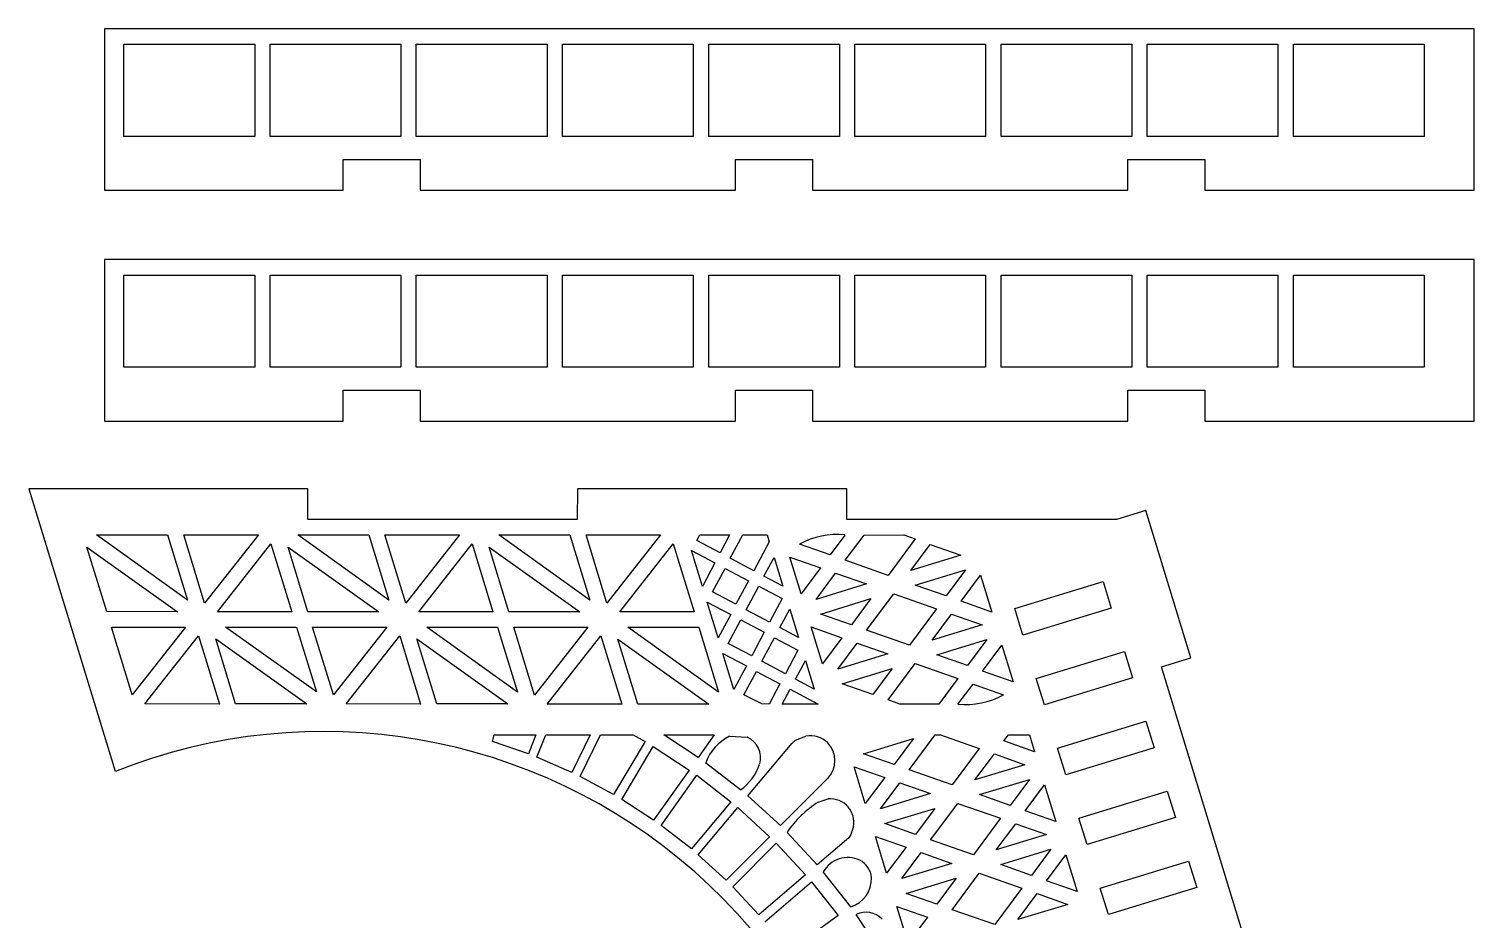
# Model space of a CAD drawing. Extents: x 287 to 1049, y 34 to 223.
# Drawn here: x 664.2 to 768.5, y 158.7 to 223 of the extents above; entities that cross this region are included whole.
import ezdxf

# ---------------------------------------------------------------- set-up
doc = ezdxf.new("R2010")
doc.units = 0
doc.header["$MEASUREMENT"] = 0
doc.layers.add('CYAN', color=4, linetype='CONTINUOUS')

msp = doc.modelspace()

# ---------------------------------------------------------------- linework, layer by layer
at = {"layer": 'CYAN'}
for p, q in [((768.52, 222.98), (669.63, 222.98)), ((669.63, 222.98), (669.63, 211.32)), ((768.52, 211.32), (768.52, 222.98)), ((671.02, 215.2), (671.02, 221.87)), ((671.02, 221.87), (680.47, 221.87)), ((680.47, 221.87), (680.47, 215.2)), ((681.58, 215.2), (681.58, 221.87)), ((681.58, 221.87), (691.02, 221.87)), ((691.02, 221.87), (691.02, 215.2)), ((692.13, 215.2), (692.13, 221.87)), ((692.13, 221.87), (701.58, 221.87)), ((701.58, 221.87), (701.58, 215.2)), ((702.69, 215.2), (702.69, 221.87)), ((702.69, 221.87), (712.13, 221.87)), ((712.13, 221.87), (712.13, 215.2)), ((713.25, 215.2), (713.25, 221.87)), ((713.25, 221.87), (722.69, 221.87)), ((722.69, 221.87), (722.69, 215.2)), ((723.8, 215.2), (723.8, 221.87)), ((723.8, 221.87), (733.25, 221.87)), ((733.25, 221.87), (733.25, 215.2)), ((734.36, 215.2), (734.36, 221.87)), ((734.36, 221.87), (743.8, 221.87)), ((743.8, 221.87), (743.8, 215.2)), ((744.91, 215.2), (744.91, 221.87)), ((744.91, 221.87), (754.36, 221.87)), ((754.36, 221.87), (754.36, 215.2)), ((755.47, 215.2), (755.47, 221.87)), ((755.47, 221.87), (764.91, 221.87)), ((764.91, 221.87), (764.91, 215.2)), ((680.47, 215.2), (671.02, 215.2)), ((691.02, 215.2), (681.58, 215.2)), ((701.58, 215.2), (692.13, 215.2)), ((712.13, 215.2), (702.69, 215.2)), ((722.69, 215.2), (713.25, 215.2)), ((733.25, 215.2), (723.8, 215.2)), ((743.8, 215.2), (734.36, 215.2)), ((754.36, 215.2), (744.91, 215.2)), ((764.91, 215.2), (755.47, 215.2)), ((686.86, 211.32), (686.86, 213.54)), ((686.86, 213.54), (692.41, 213.54)), ((692.41, 213.54), (692.41, 211.32)), ((715.19, 211.32), (715.19, 213.54)), ((715.19, 213.54), (720.75, 213.54)), ((720.75, 213.54), (720.75, 211.32)), ((743.52, 211.32), (743.52, 213.54)), ((743.52, 213.54), (749.08, 213.54)), ((749.08, 213.54), (749.08, 211.32)), ((669.63, 211.32), (686.86, 211.32)), ((692.41, 211.32), (715.19, 211.32)), ((720.75, 211.32), (743.52, 211.32)), ((749.08, 211.32), (768.52, 211.32)), ((768.52, 206.32), (669.63, 206.32)), ((669.63, 206.32), (669.63, 194.65)), ((768.52, 194.65), (768.52, 206.32)), ((671.02, 198.54), (671.02, 205.2)), ((671.02, 205.2), (680.47, 205.2)), ((680.47, 205.2), (680.47, 198.54)), ((681.58, 198.54), (681.58, 205.2)), ((681.58, 205.2), (691.02, 205.2)), ((691.02, 205.2), (691.02, 198.54)), ((692.13, 198.54), (692.13, 205.2)), ((692.13, 205.2), (701.58, 205.2)), ((701.58, 205.2), (701.58, 198.54)), ((702.69, 198.54), (702.69, 205.2)), ((702.69, 205.2), (712.13, 205.2)), ((712.13, 205.2), (712.13, 198.54)), ((713.25, 198.54), (713.25, 205.2)), ((713.25, 205.2), (722.69, 205.2)), ((722.69, 205.2), (722.69, 198.54)), ((723.8, 198.54), (723.8, 205.2)), ((723.8, 205.2), (733.25, 205.2)), ((733.25, 205.2), (733.25, 198.54)), ((734.36, 198.54), (734.36, 205.2)), ((734.36, 205.2), (743.8, 205.2)), ((743.8, 205.2), (743.8, 198.54)), ((744.91, 198.54), (744.91, 205.2)), ((744.91, 205.2), (754.36, 205.2)), ((754.36, 205.2), (754.36, 198.54)), ((755.47, 198.54), (755.47, 205.2)), ((755.47, 205.2), (764.91, 205.2)), ((764.91, 205.2), (764.91, 198.54)), ((680.47, 198.54), (671.02, 198.54)), ((691.02, 198.54), (681.58, 198.54)), ((701.58, 198.54), (692.13, 198.54)), ((712.13, 198.54), (702.69, 198.54)), ((722.69, 198.54), (713.25, 198.54)), ((733.25, 198.54), (723.8, 198.54)), ((743.8, 198.54), (734.36, 198.54)), ((754.36, 198.54), (744.91, 198.54)), ((764.91, 198.54), (755.47, 198.54)), ((686.86, 194.65), (686.86, 196.87)), ((686.86, 196.87), (692.41, 196.87)), ((692.41, 196.87), (692.41, 194.65)), ((715.19, 194.65), (715.19, 196.87)), ((715.19, 196.87), (720.75, 196.87)), ((720.75, 196.87), (720.75, 194.65)), ((743.52, 194.65), (743.52, 196.87)), ((743.52, 196.87), (749.08, 196.87)), ((749.08, 196.87), (749.08, 194.65)), ((669.63, 194.65), (686.86, 194.65)), ((692.41, 194.65), (715.19, 194.65)), ((720.75, 194.65), (743.52, 194.65)), ((749.08, 194.65), (768.52, 194.65)), ((684.31, 189.76), (664.16, 189.76)), ((664.16, 189.76), (670.4, 169.35)), ((684.3, 187.54), (684.31, 189.76)), ((703.77, 189.76), (703.76, 187.54)), ((723.23, 189.75), (703.77, 189.76)), ((723.23, 187.53), (723.23, 189.75)), ((744.82, 188.18), (742.69, 187.53)), ((748.06, 177.55), (744.82, 188.18)), ((703.76, 187.54), (684.3, 187.54)), ((742.69, 187.53), (723.23, 187.53)), ((669.04, 186.43), (674.18, 186.44)), ((675.62, 181.72), (669.04, 186.43)), ((674.18, 186.44), (675.62, 181.72)), ((676.85, 181.5), (675.35, 186.43)), ((675.35, 186.43), (680.73, 186.43)), ((680.73, 186.43), (676.85, 181.5)), ((677.79, 180.87), (681.64, 185.78)), ((681.64, 185.78), (683.15, 180.87)), ((683.57, 186.43), (688.71, 186.43)), ((690.15, 181.72), (683.57, 186.43)), ((688.71, 186.43), (690.15, 181.72)), ((689.87, 186.43), (695.26, 186.43)), ((691.38, 181.5), (689.87, 186.43)), ((695.26, 186.43), (691.38, 181.5)), ((692.31, 180.87), (696.17, 185.78)), ((696.17, 185.78), (697.67, 180.87)), ((704.67, 181.71), (698.09, 186.43)), ((698.09, 186.43), (703.23, 186.43)), ((703.23, 186.43), (704.67, 181.71)), ((704.4, 186.42), (709.78, 186.43)), ((705.9, 181.49), (704.4, 186.42)), ((709.78, 186.43), (705.9, 181.49)), ((706.84, 180.86), (710.69, 185.78)), ((710.69, 185.78), (712.2, 180.86)), ((712.39, 186.03), (712.6, 186.42)), ((714.09, 185.13), (712.39, 186.03)), ((712.6, 186.42), (714.76, 186.43)), ((714.76, 186.43), (714.09, 185.13)), ((714.81, 184.74), (715.71, 186.42)), ((715.71, 186.42), (717.47, 186.42)), ((717.62, 185.92), (716.51, 183.84)), ((717.47, 186.42), (717.62, 185.92)), ((723.09, 186.41), (722.02, 184.98)), ((723.11, 184.59), (724.47, 186.41)), ((724.47, 186.41), (727.34, 186.42)), ((728.16, 186.13), (726.2, 183.5)), ((727.34, 186.42), (728.16, 186.13)), ((668.35, 185.55), (674.9, 180.87)), ((669.78, 180.88), (668.35, 185.55)), ((682.88, 185.55), (689.42, 180.87)), ((684.31, 180.87), (682.88, 185.55)), ((698.83, 180.87), (697.4, 185.55)), ((697.4, 185.55), (703.94, 180.87)), ((712.8, 182.7), (712, 185.29)), ((712, 185.29), (713.7, 184.4)), ((716.51, 183.84), (714.81, 184.74)), ((717.24, 183.45), (717.97, 184.79)), ((717.97, 184.79), (718.6, 182.73)), ((719.12, 184.82), (721.33, 184.05)), ((719.93, 182.17), (719.12, 184.82)), ((722.02, 184.98), (719.8, 185.76)), ((727.85, 183.86), (729.25, 185.74)), ((731.46, 184.97), (727.85, 183.86)), ((729.25, 185.74), (731.46, 184.97)), ((713.7, 184.4), (712.8, 182.7)), ((713.52, 182.31), (714.43, 184)), ((714.43, 184), (716.13, 183.11)), ((721.33, 184.05), (719.93, 182.17)), ((726.2, 183.5), (723.11, 184.59)), ((728.17, 182.8), (731.79, 183.9)), ((731.79, 183.9), (730.39, 182.02)), ((716.13, 183.11), (715.22, 181.41)), ((715.95, 181.02), (716.86, 182.71)), ((716.86, 182.71), (718.56, 181.82)), ((718.6, 182.73), (717.24, 183.45)), ((721.02, 181.77), (722.42, 183.65)), ((724.64, 182.88), (721.02, 181.77)), ((722.42, 183.65), (724.64, 182.88)), ((730.39, 182.02), (728.17, 182.8)), ((731.48, 181.63), (732.88, 183.51)), ((732.88, 183.51), (733.69, 180.85)), ((735.36, 181.1), (741.74, 183.05)), ((741.74, 183.05), (742.32, 181.14)), ((715.22, 181.41), (713.52, 182.31)), ((718.56, 181.82), (717.65, 180.12)), ((721.35, 180.71), (724.96, 181.82)), ((724.96, 181.82), (723.56, 179.94)), ((724.65, 179.54), (726.61, 182.17)), ((726.61, 182.17), (729.7, 181.09)), ((733.69, 180.85), (731.48, 181.63)), ((674.9, 180.87), (669.78, 180.88)), ((683.15, 180.87), (677.79, 180.87)), ((689.42, 180.87), (684.31, 180.87)), ((697.67, 180.87), (692.31, 180.87)), ((703.94, 180.87), (698.83, 180.87)), ((712.2, 180.86), (706.84, 180.86)), ((713.93, 178.98), (713.14, 181.57)), ((713.14, 181.57), (714.84, 180.68)), ((714.84, 180.68), (713.93, 178.98)), ((717.65, 180.12), (715.95, 181.02)), ((718.38, 179.73), (719.1, 181.07)), ((719.1, 181.07), (719.73, 179.01)), ((723.56, 179.94), (721.35, 180.71)), ((729.7, 181.09), (727.75, 178.46)), ((729.39, 178.81), (730.79, 180.69)), ((730.79, 180.69), (733.01, 179.92)), ((735.94, 179.19), (735.36, 181.1)), ((742.32, 181.14), (735.94, 179.19)), ((670.12, 179.76), (675.48, 179.76)), ((671.62, 174.86), (670.12, 179.76)), ((675.48, 179.76), (671.62, 174.86)), ((678.37, 179.77), (683.48, 179.77)), ((684.92, 175.08), (678.37, 179.77)), ((683.48, 179.77), (684.92, 175.08)), ((686.15, 174.86), (684.65, 179.76)), ((684.65, 179.76), (690.01, 179.76)), ((690.01, 179.76), (686.15, 174.86)), ((692.89, 179.77), (698.01, 179.76)), ((699.44, 175.07), (692.89, 179.77)), ((698.01, 179.76), (699.44, 175.07)), ((699.17, 179.76), (704.53, 179.75)), ((700.67, 174.85), (699.17, 179.76)), ((704.53, 179.75), (700.67, 174.85)), ((707.42, 179.76), (712.53, 179.76)), ((713.97, 175.07), (707.42, 179.76)), ((712.53, 179.76), (713.97, 175.07)), ((714.66, 178.59), (715.57, 180.28)), ((715.57, 180.28), (717.26, 179.39)), ((719.73, 179.01), (718.38, 179.73)), ((721.47, 177.12), (720.66, 179.78)), ((720.66, 179.78), (722.87, 179)), ((727.75, 178.46), (724.65, 179.54)), ((733.01, 179.92), (729.39, 178.81)), ((672.53, 174.21), (676.41, 179.14)), ((676.41, 179.14), (677.92, 174.2)), ((679.08, 174.21), (677.65, 178.91)), ((677.65, 178.91), (684.22, 174.21)), ((687.06, 174.21), (690.94, 179.14)), ((690.94, 179.14), (692.45, 174.2)), ((692.17, 178.91), (698.75, 174.21)), ((693.61, 174.21), (692.17, 178.91)), ((701.58, 174.2), (705.46, 179.14)), ((705.46, 179.14), (706.97, 174.2)), ((706.69, 178.9), (713.27, 174.2)), ((708.13, 174.2), (706.69, 178.9)), ((716.36, 177.69), (714.66, 178.59)), ((717.26, 179.39), (716.36, 177.69)), ((717.09, 177.3), (718, 178.99)), ((718, 178.99), (719.69, 178.1)), ((722.87, 179), (721.47, 177.12)), ((722.57, 176.73), (723.97, 178.61)), ((723.97, 178.61), (726.18, 177.83)), ((729.72, 177.75), (733.33, 178.86)), ((733.33, 178.86), (731.93, 176.98)), ((733.02, 176.58), (734.42, 178.46)), ((734.42, 178.46), (735.24, 175.81)), ((715.07, 175.26), (714.28, 177.85)), ((714.28, 177.85), (715.97, 176.96)), ((719.69, 178.1), (718.79, 176.4)), ((726.18, 177.83), (722.57, 176.73)), ((731.93, 176.98), (729.72, 177.75)), ((736.9, 176.06), (743.28, 178)), ((743.28, 178), (743.86, 176.09)), ((745.94, 176.9), (748.06, 177.55)), ((715.97, 176.96), (715.07, 175.26)), ((715.8, 174.88), (716.71, 176.56)), ((716.71, 176.56), (718.4, 175.67)), ((718.79, 176.4), (717.09, 177.3)), ((719.52, 176.01), (720.24, 177.35)), ((720.24, 177.35), (720.87, 175.29)), ((722.89, 175.66), (726.5, 176.77)), ((726.5, 176.77), (725.1, 174.89)), ((726.2, 174.5), (728.15, 177.13)), ((728.15, 177.13), (731.24, 176.04)), ((735.24, 175.81), (733.02, 176.58)), ((753.41, 152.46), (745.94, 176.9)), ((718.4, 175.67), (717.62, 174.2)), ((720.87, 175.29), (719.52, 176.01)), ((725.1, 174.89), (722.89, 175.66)), ((731.24, 176.04), (729.87, 174.2)), ((731.25, 174.2), (732.34, 175.65)), ((732.34, 175.65), (734.55, 174.87)), ((737.49, 174.14), (736.9, 176.06)), ((743.86, 176.09), (737.49, 174.14)), ((717.08, 174.21), (715.8, 174.88)), ((718.56, 174.2), (719.13, 175.27)), ((719.13, 175.27), (721.16, 174.2)), ((727.05, 174.19), (726.2, 174.5)), ((677.92, 174.2), (672.53, 174.21)), ((684.22, 174.21), (679.08, 174.21)), ((692.45, 174.2), (687.06, 174.21)), ((698.75, 174.21), (693.61, 174.21)), ((706.97, 174.2), (701.58, 174.2)), ((713.27, 174.2), (708.13, 174.2)), ((717.62, 174.2), (717.08, 174.21)), ((721.16, 174.2), (718.56, 174.2)), ((729.87, 174.2), (727.05, 174.19)), ((738.45, 171.01), (744.82, 172.96)), ((744.82, 172.96), (745.41, 171.05)), ((697.63, 171.5), (697.77, 171.98)), ((700.23, 170.61), (697.63, 171.5)), ((697.77, 171.98), (700.77, 171.98)), ((700.77, 171.98), (700.23, 170.61)), ((700.85, 170.36), (701.48, 171.98)), ((701.48, 171.98), (704.7, 171.98)), ((704.7, 171.98), (703.37, 169.26)), ((703.97, 168.96), (705.44, 171.98)), ((705.44, 171.98), (707.79, 171.98)), ((708.66, 171.49), (706.38, 167.67)), ((707.79, 171.98), (708.66, 171.49)), ((712.49, 170.35), (710, 171.98)), ((710, 171.98), (713.65, 171.98)), ((713.65, 171.98), (712.49, 170.35)), ((714.75, 171.88), (716.04, 171.81)), ((716.07, 167.57), (719.29, 171.38)), ((719.29, 171.38), (719.53, 171.59)), ((719.53, 171.59), (720.26, 171.88)), ((724.43, 170.62), (728.05, 171.72)), ((728.05, 171.72), (726.65, 169.84)), ((727.74, 169.45), (729.61, 171.97)), ((729.61, 171.97), (730, 171.97)), ((730, 171.97), (732.79, 170.99)), ((734.57, 171.54), (734.9, 171.97)), ((736.78, 170.76), (734.57, 171.54)), ((734.9, 171.97), (736.41, 171.97)), ((736.41, 171.97), (736.78, 170.76)), ((703.37, 169.26), (700.85, 170.36)), ((706.97, 167.32), (709.23, 171.14)), ((709.23, 171.14), (711.84, 169.44)), ((726.65, 169.84), (724.43, 170.62)), ((732.79, 170.99), (730.83, 168.36)), ((732.48, 168.72), (733.88, 170.6)), ((733.88, 170.6), (736.09, 169.82)), ((739.03, 169.1), (738.45, 171.01)), ((745.41, 171.05), (739.03, 169.1)), ((711.84, 169.44), (709.27, 165.82)), ((715.56, 168.01), (713.03, 169.96)), ((724.56, 167.02), (723.75, 169.68)), ((723.75, 169.68), (725.96, 168.9)), ((730.83, 168.36), (727.74, 169.45)), ((736.09, 169.82), (732.48, 168.72)), ((706.38, 167.67), (703.97, 168.96)), ((709.81, 165.43), (712.39, 169.06)), ((712.39, 169.06), (714.85, 167.15)), ((721.85, 168.84), (718.44, 165.42)), ((725.96, 168.9), (724.56, 167.02)), ((725.65, 166.63), (727.05, 168.51)), ((727.05, 168.51), (729.26, 167.74)), ((732.8, 167.66), (736.42, 168.76)), ((736.42, 168.76), (735.02, 166.88)), ((736.11, 166.49), (737.51, 168.37)), ((737.51, 168.37), (738.32, 165.71)), ((709.27, 165.82), (706.97, 167.32)), ((714.85, 167.15), (712, 163.75)), ((718.44, 165.42), (716.07, 167.57)), ((721.16, 167.12), (721.87, 167.35)), ((729.26, 167.74), (725.65, 166.63)), ((729.28, 164.4), (731.24, 167.03)), ((731.24, 167.03), (734.33, 165.95)), ((735.02, 166.88), (732.8, 167.66)), ((739.99, 165.96), (746.36, 167.91)), ((746.36, 167.91), (746.95, 166)), ((712.5, 163.32), (715.36, 166.72)), ((715.36, 166.72), (717.65, 164.62)), ((725.98, 165.57), (729.59, 166.67)), ((729.59, 166.67), (728.19, 164.79)), ((734.33, 165.95), (732.37, 163.31)), ((738.32, 165.71), (736.11, 166.49)), ((740.57, 164.05), (739.99, 165.96)), ((746.95, 166), (740.57, 164.05)), ((712, 163.75), (709.81, 165.43)), ((721.09, 162.59), (718.91, 164.93)), ((723.72, 165.36), (723.51, 164.79)), ((728.19, 164.79), (725.98, 165.57)), ((734.02, 163.67), (735.42, 165.55)), ((735.42, 165.55), (737.64, 164.78)), ((717.65, 164.62), (714.52, 161.47)), ((715, 160.99), (718.13, 164.16)), ((718.13, 164.16), (720.25, 161.87)), ((723.36, 164.55), (721.09, 162.59)), ((723.51, 164.79), (723.36, 164.55)), ((725.29, 164.63), (727.5, 163.86)), ((726.1, 161.98), (725.29, 164.63)), ((727.5, 163.86), (726.1, 161.98)), ((732.37, 163.31), (729.28, 164.4)), ((737.64, 164.78), (734.02, 163.67)), ((714.52, 161.47), (712.5, 163.32)), ((727.2, 161.59), (728.6, 163.47)), ((728.6, 163.47), (730.81, 162.69)), ((734.35, 162.61), (737.96, 163.71)), ((737.96, 163.71), (736.56, 161.83)), ((737.65, 161.44), (739.05, 163.32)), ((739.05, 163.32), (739.86, 160.67)), ((741.53, 160.91), (747.91, 162.86)), ((747.91, 162.86), (748.49, 160.95)), ((720.25, 161.87), (716.87, 158.98)), ((723.52, 159.56), (721.52, 162.09)), ((730.81, 162.69), (727.2, 161.59)), ((730.83, 159.35), (732.78, 161.99)), ((732.78, 161.99), (735.87, 160.9)), ((736.56, 161.83), (734.35, 162.61)), ((716.87, 158.98), (715, 160.99)), ((717.3, 158.47), (720.68, 161.37)), ((720.68, 161.37), (722.61, 158.92)), ((727.52, 160.52), (731.13, 161.63)), ((731.13, 161.63), (729.73, 159.75)), ((735.87, 160.9), (733.92, 158.27)), ((739.86, 160.67), (737.65, 161.44)), ((742.12, 159), (741.53, 160.91)), ((748.49, 160.95), (742.12, 159)), ((729.73, 159.75), (727.52, 160.52)), ((735.57, 158.63), (736.97, 160.51)), ((739.18, 159.73), (735.57, 158.63)), ((736.97, 160.51), (739.18, 159.73)), ((722.61, 158.92), (719.01, 156.31)), ((725.65, 156.36), (723.91, 159)), ((726.83, 159.59), (729.05, 158.81)), ((727.65, 156.93), (726.83, 159.59)), ((729.05, 158.81), (727.65, 156.93)), ((733.92, 158.27), (730.83, 159.35))]:
    msp.add_line(p, q, dxfattribs=at)
for centre, radius, start, end in [((722.5, 180.82), 5.63, 83.9691, 118.5995), ((731.8, 179.91), 5.74, 264.5193, 298.5694), ((685.41, 131.67), 40.55, 282.2824, 111.7178), ((716.3, 168.76), 3.48, 116.3938, 159.8473), ((715.33, 170.31), 1.66, 345.0691, 64.6872), ((720.57, 170.06), 1.85, 46.2593, 99.5987), ((720.53, 170.11), 1.84, 316.1865, 44.2811), ((713.35, 171.06), 3.77, 305.8047, 341.6619), ((725.35, 160.55), 7.79, 122.5096, 145.7325), ((722.02, 165.63), 1.73, 40.4959, 94.9658), ((722.04, 165.65), 1.7, 350.1492, 40.5011), ((723.29, 161.1), 2.02, 64.2558, 150.893), ((723.39, 161.5), 1.63, 5.6664, 61.2348), ((722.87, 161.6), 2.14, 287.6486, 1.4485), ((724.62, 157.59), 1.58, 42.9939, 117.1041)]:
    msp.add_arc(centre, radius, start, end, dxfattribs=at)

doc.saveas('drawing.dxf')
